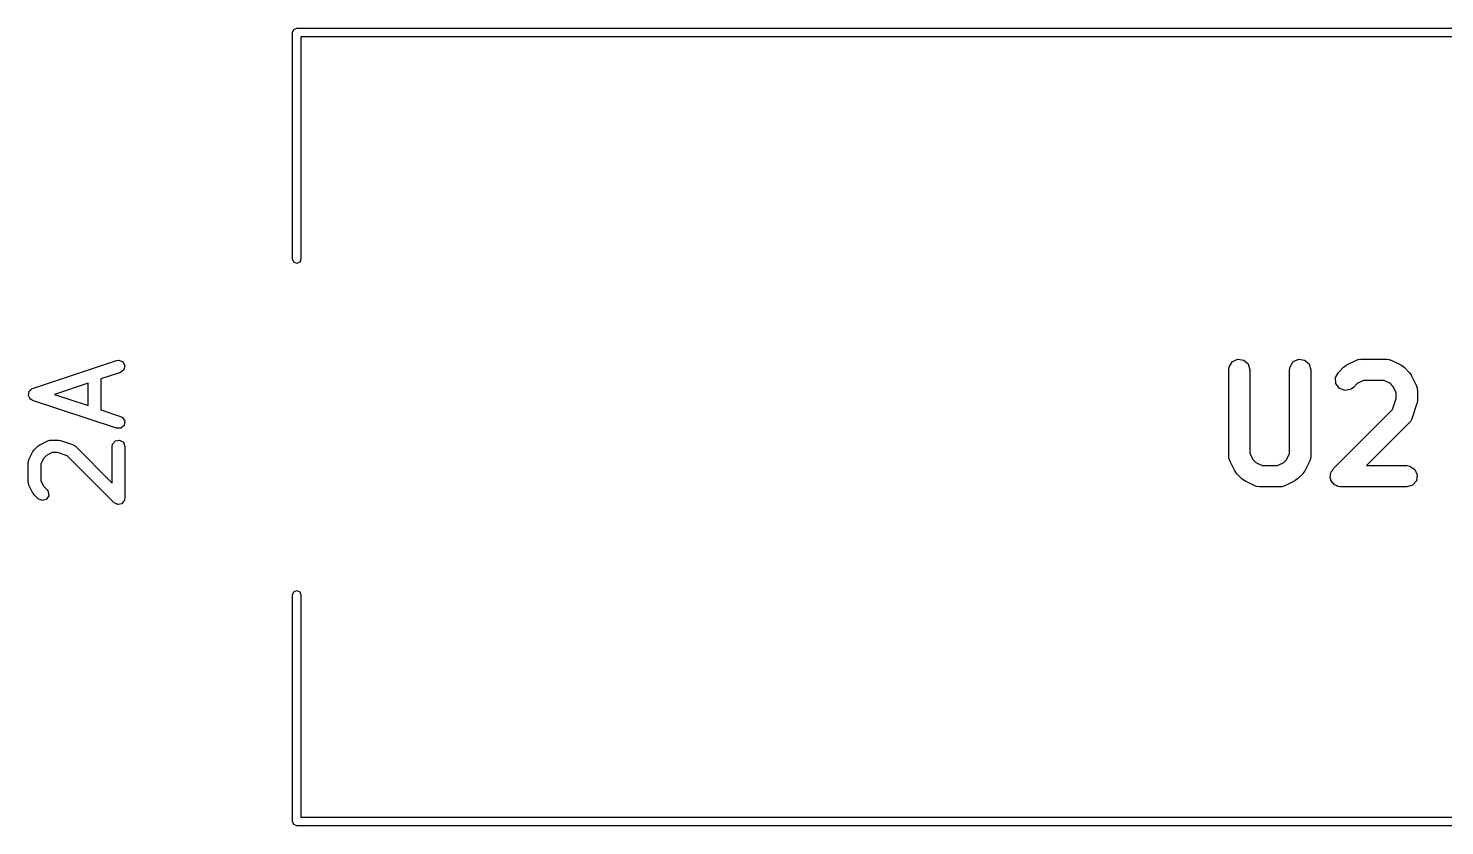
# Model space of a CAD drawing. Extents: x 85.1 to 152.3, y -110.2 to -37.
# Drawn here: x 85.67 to 102.55, y -61.8 to -52.3 of the extents above; entities that cross this region are included whole.
import ezdxf

# ---------------------------------------------------------------- set-up
doc = ezdxf.new("R2010")
doc.units = 0
doc.layers.add('BLACK', color=7, linetype='CONTINUOUS')

msp = doc.modelspace()

# ---------------------------------------------------------------- linework, layer by layer
at = {"layer": 'BLACK', "linetype": 'CONTINUOUS'}
for p, q in [((88.8196, -52.3484), (88.8342, -52.313)), ((88.8342, -52.313), (88.8696, -52.2984)), ((88.8696, -52.2984), (113.27, -52.2984)), ((88.8196, -55.0484), (88.8196, -52.3484)), ((113.22, -52.3984), (88.9196, -52.3984)), ((88.9196, -52.3984), (88.9196, -55.0484)), ((88.8342, -55.0838), (88.8196, -55.0484)), ((88.8696, -55.0984), (88.8342, -55.0838)), ((88.905, -55.0838), (88.8696, -55.0984)), ((88.9196, -55.0484), (88.905, -55.0838)), ((85.7219, -56.5886), (86.7219, -56.2552)), ((86.7219, -56.2552), (86.7477, -56.2514)), ((86.7477, -56.2514), (86.7954, -56.2703)), ((86.8095, -56.3656), (86.7693, -56.3975)), ((86.7954, -56.2703), (86.8198, -56.3154)), ((86.8198, -56.3154), (86.8095, -56.3656)), ((99.975, -56.3659), (99.9801, -56.3301)), ((99.975, -57.394), (99.975, -56.3659)), ((99.9801, -56.3301), (100.019, -56.2699)), ((100.019, -56.2699), (100.084, -56.2402)), ((100.084, -56.2402), (100.155, -56.2504)), ((100.155, -56.2504), (100.209, -56.2973)), ((100.209, -56.2973), (100.229, -56.3659)), ((100.229, -56.3659), (100.229, -57.364)), ((100.701, -56.3659), (100.706, -56.3301)), ((100.701, -57.364), (100.701, -56.3659)), ((100.706, -56.3301), (100.745, -56.2699)), ((100.745, -56.2699), (100.81, -56.2402)), ((100.81, -56.2402), (100.88, -56.2504)), ((100.88, -56.2504), (100.935, -56.2973)), ((100.935, -56.2973), (100.955, -56.3659)), ((100.955, -56.3659), (100.955, -57.394)), ((101.282, -56.3971), (101.343, -56.3366)), ((101.343, -56.3366), (101.372, -56.3149)), ((101.372, -56.3149), (101.374, -56.3144)), ((101.374, -56.3144), (101.376, -56.3128)), ((101.376, -56.3128), (101.497, -56.2523)), ((101.497, -56.2523), (101.531, -56.2409)), ((101.531, -56.2409), (101.542, -56.2422)), ((101.542, -56.2422), (101.553, -56.2389)), ((101.553, -56.2389), (101.856, -56.2389)), ((101.856, -56.2389), (101.892, -56.2441)), ((101.892, -56.2441), (101.901, -56.2503)), ((101.901, -56.2503), (101.913, -56.2523)), ((101.913, -56.2523), (102.034, -56.3128)), ((102.034, -56.3128), (102.063, -56.3334)), ((102.063, -56.3334), (102.064, -56.3355)), ((102.064, -56.3355), (102.067, -56.3366)), ((102.067, -56.3366), (102.127, -56.3971)), ((86.3849, -56.5257), (85.9828, -56.6597)), ((86.3849, -56.7937), (86.3849, -56.5257)), ((86.7693, -56.3975), (86.5349, -56.4757)), ((86.5349, -56.4757), (86.5349, -56.8437)), ((101.248, -56.4599), (101.282, -56.3971)), ((101.253, -56.5313), (101.248, -56.4599)), ((101.296, -56.5885), (101.253, -56.5313)), ((101.508, -56.5308), (101.462, -56.5767)), ((101.583, -56.4929), (101.508, -56.5308)), ((101.826, -56.4929), (101.583, -56.4929)), ((101.902, -56.5308), (101.826, -56.4929)), ((101.933, -56.5621), (101.902, -56.5308)), ((102.127, -56.3971), (102.149, -56.426)), ((102.149, -56.426), (102.149, -56.4283)), ((102.149, -56.4283), (102.151, -56.4301)), ((102.151, -56.4301), (102.211, -56.551)), ((85.6714, -56.6707), (85.6762, -56.6475)), ((85.6725, -56.6726), (85.6714, -56.6707)), ((85.6721, -56.6747), (85.6725, -56.6726)), ((85.6846, -56.695), (85.6721, -56.6747)), ((85.6762, -56.6475), (85.6797, -56.624)), ((85.6797, -56.624), (85.6813, -56.6226)), ((85.6813, -56.6226), (85.6817, -56.6204)), ((85.6817, -56.6204), (85.7003, -56.6057)), ((85.6959, -56.7158), (85.6846, -56.695)), ((85.7003, -56.6057), (85.7181, -56.59)), ((85.7181, -56.59), (85.7202, -56.5899)), ((85.7202, -56.5899), (85.7219, -56.5886)), ((85.9828, -56.6597), (86.3849, -56.7937)), ((101.363, -56.6136), (101.296, -56.5885)), ((101.433, -56.5983), (101.363, -56.6136)), ((101.462, -56.5767), (101.433, -56.5983)), ((101.926, -56.8416), (101.971, -56.7082)), ((101.971, -56.6378), (101.933, -56.5621)), ((101.971, -56.7082), (101.971, -56.6378)), ((102.211, -56.551), (102.223, -56.5853)), ((102.223, -56.5853), (102.221, -56.5968)), ((102.221, -56.5968), (102.225, -56.6078)), ((102.225, -56.6078), (102.225, -56.7288)), ((85.6979, -56.7166), (85.6959, -56.7158)), ((85.699, -56.7185), (85.6979, -56.7166)), ((85.7219, -56.7309), (85.699, -56.7185)), ((86.7219, -57.0642), (85.7219, -56.7309)), ((86.5349, -56.8437), (86.7693, -56.9219)), ((101.222, -57.5461), (101.926, -56.8416)), ((102.218, -56.7689), (102.158, -56.9504)), ((102.22, -56.7646), (102.218, -56.7666)), ((102.218, -56.7666), (102.218, -56.7689)), ((102.225, -56.7288), (102.22, -56.7646)), ((86.7693, -56.9219), (86.7922, -56.9343)), ((86.8116, -57.0288), (86.7732, -57.0628)), ((86.7922, -56.9343), (86.8191, -56.978)), ((86.8191, -56.978), (86.8116, -57.0288)), ((102.127, -57), (101.618, -57.5089)), ((102.133, -56.9899), (102.127, -57)), ((102.142, -56.9827), (102.133, -56.9899)), ((102.158, -56.9504), (102.142, -56.9827)), ((85.8073, -57.2593), (85.9026, -57.2117)), ((85.9026, -57.2117), (85.9275, -57.2042)), ((85.9275, -57.2042), (85.9319, -57.2053)), ((85.9319, -57.2053), (85.9361, -57.2038)), ((85.9361, -57.2038), (86.0313, -57.2038)), ((86.0313, -57.2038), (86.0534, -57.2076)), ((86.0534, -57.2076), (86.055, -57.2076)), ((86.055, -57.2076), (86.1979, -57.2552)), ((86.6751, -57.2531), (86.7081, -57.2138)), ((86.7081, -57.2138), (86.7586, -57.2049)), ((86.7732, -57.0628), (86.7219, -57.0642)), ((86.7586, -57.2049), (86.8031, -57.2305)), ((85.6785, -57.4357), (85.7262, -57.3405)), ((85.7262, -57.3405), (85.7395, -57.3224)), ((85.7395, -57.3224), (85.7402, -57.321)), ((85.7402, -57.321), (85.7878, -57.2733)), ((85.7878, -57.2733), (85.8062, -57.2605)), ((85.8062, -57.2605), (85.8073, -57.2593)), ((85.9538, -57.3538), (85.8853, -57.388)), ((86.0192, -57.3538), (85.9538, -57.3538)), ((86.1337, -57.3919), (86.0192, -57.3538)), ((86.1979, -57.2552), (86.2208, -57.2676)), ((86.2208, -57.2676), (86.2232, -57.2714)), ((86.2232, -57.2714), (86.2272, -57.2733)), ((86.2272, -57.2733), (86.6706, -57.7167)), ((86.6706, -57.2788), (86.6751, -57.2531)), ((86.6706, -57.7167), (86.6706, -57.2788)), ((86.8031, -57.2305), (86.8206, -57.2788)), ((86.8206, -57.2788), (86.8206, -57.8978)), ((100.229, -57.364), (100.267, -57.4397)), ((100.663, -57.4397), (100.701, -57.364)), ((85.6706, -57.4692), (85.6751, -57.4436)), ((85.6706, -57.7073), (85.6706, -57.4692)), ((85.6751, -57.4436), (85.678, -57.4401)), ((85.678, -57.4401), (85.6785, -57.4357)), ((85.8549, -57.4184), (85.8206, -57.4869)), ((85.8206, -57.4869), (85.8206, -57.6896)), ((85.8853, -57.388), (85.8549, -57.4184)), ((86.6926, -57.9508), (86.1337, -57.3919)), ((99.9782, -57.4051), (99.975, -57.394)), ((99.977, -57.4165), (99.9782, -57.4051)), ((99.9884, -57.4508), (99.977, -57.4165)), ((100.049, -57.5718), (99.9884, -57.4508)), ((100.267, -57.4397), (100.298, -57.4711)), ((100.298, -57.4711), (100.374, -57.5089)), ((100.374, -57.5089), (100.556, -57.5089)), ((100.556, -57.5089), (100.632, -57.4711)), ((100.632, -57.4711), (100.663, -57.4397)), ((100.941, -57.4508), (100.881, -57.5718)), ((100.943, -57.4395), (100.941, -57.4508)), ((100.95, -57.4298), (100.943, -57.4395)), ((100.955, -57.394), (100.95, -57.4298)), ((101.211, -57.566), (101.222, -57.5461)), ((101.618, -57.5089), (102.098, -57.5089)), ((102.098, -57.5089), (102.133, -57.5141)), ((102.133, -57.5141), (102.194, -57.5528)), ((102.194, -57.5528), (102.223, -57.6179)), ((85.6722, -57.7115), (85.6706, -57.7073)), ((85.6711, -57.7159), (85.6722, -57.7115)), ((85.6785, -57.7409), (85.6711, -57.7159)), ((85.8206, -57.6896), (85.8549, -57.7581)), ((100.05, -57.5735), (100.049, -57.5718)), ((100.051, -57.5758), (100.05, -57.5735)), ((100.073, -57.6048), (100.051, -57.5758)), ((100.133, -57.6653), (100.073, -57.6048)), ((100.135, -57.6664), (100.133, -57.6653)), ((100.136, -57.6684), (100.135, -57.6664)), ((100.166, -57.689), (100.136, -57.6684)), ((100.287, -57.7495), (100.166, -57.689)), ((100.764, -57.689), (100.643, -57.7495)), ((100.765, -57.6874), (100.764, -57.689)), ((100.768, -57.6869), (100.765, -57.6874)), ((100.797, -57.6653), (100.768, -57.6869)), ((100.857, -57.6048), (100.797, -57.6653)), ((100.858, -57.6027), (100.857, -57.6048)), ((100.86, -57.6015), (100.858, -57.6027)), ((100.881, -57.5718), (100.86, -57.6015)), ((101.186, -57.654), (101.189, -57.6316)), ((101.192, -57.6665), (101.186, -57.654)), ((101.187, -57.6089), (101.194, -57.5968)), ((101.189, -57.6316), (101.187, -57.6089)), ((101.193, -57.6803), (101.192, -57.6665)), ((101.206, -57.6985), (101.193, -57.6803)), ((101.194, -57.5968), (101.196, -57.5832)), ((101.196, -57.5832), (101.211, -57.566)), ((101.216, -57.7191), (101.206, -57.6985)), ((101.227, -57.7265), (101.216, -57.7191)), ((102.213, -57.6887), (102.166, -57.7428)), ((102.223, -57.6179), (102.213, -57.6887)), ((85.7262, -57.8361), (85.6785, -57.7409)), ((85.7273, -57.8372), (85.7262, -57.8361)), ((85.7402, -57.8556), (85.7273, -57.8372)), ((85.7878, -57.9032), (85.7402, -57.8556)), ((85.8549, -57.7581), (85.8939, -57.7972)), ((85.9133, -57.8696), (85.8839, -57.9116)), ((85.8939, -57.7972), (85.9088, -57.8185)), ((85.9088, -57.8185), (85.9133, -57.8696)), ((100.298, -57.7516), (100.287, -57.7495)), ((100.308, -57.7578), (100.298, -57.7516)), ((100.344, -57.7629), (100.308, -57.7578)), ((100.586, -57.7629), (100.344, -57.7629)), ((100.597, -57.7597), (100.586, -57.7629)), ((100.608, -57.7609), (100.597, -57.7597)), ((100.643, -57.7495), (100.608, -57.7609)), ((101.235, -57.7376), (101.227, -57.7265)), ((101.257, -57.7455), (101.235, -57.7376)), ((101.276, -57.7578), (101.257, -57.7455)), ((101.298, -57.761), (101.276, -57.7578)), ((101.302, -57.7626), (101.298, -57.761)), ((101.305, -57.762), (101.302, -57.7626)), ((101.312, -57.7629), (101.305, -57.762)), ((102.098, -57.7629), (101.312, -57.7629)), ((102.166, -57.7428), (102.098, -57.7629)), ((85.8343, -57.9249), (85.7878, -57.9032)), ((85.8839, -57.9116), (85.8343, -57.9249)), ((86.713, -57.9604), (86.6926, -57.9508)), ((86.7326, -57.9717), (86.713, -57.9604)), ((86.736, -57.9711), (86.7326, -57.9717)), ((86.7391, -57.9725), (86.736, -57.9711)), ((86.7609, -57.9667), (86.7391, -57.9725)), ((86.7831, -57.9628), (86.7609, -57.9667)), ((86.7853, -57.9601), (86.7831, -57.9628)), ((86.7886, -57.9592), (86.7853, -57.9601)), ((86.8016, -57.9407), (86.7886, -57.9592)), ((86.8161, -57.9235), (86.8016, -57.9407)), ((86.8169, -57.9189), (86.8161, -57.9235)), ((86.8181, -57.9172), (86.8169, -57.9189)), ((86.8206, -57.8978), (86.8178, -57.9139)), ((86.8178, -57.9139), (86.8181, -57.9172)), ((88.8196, -59.0484), (88.8342, -59.013)), ((88.8196, -61.7484), (88.8196, -59.0484)), ((88.8342, -59.013), (88.8696, -58.9984)), ((88.8696, -58.9984), (88.905, -59.013)), ((88.905, -59.013), (88.9196, -59.0484)), ((88.9196, -59.0484), (88.9196, -61.6984)), ((88.8342, -61.7838), (88.8196, -61.7484)), ((88.9196, -61.6984), (113.22, -61.6984)), ((88.8696, -61.7984), (88.8342, -61.7838)), ((113.27, -61.7984), (88.8696, -61.7984))]:
    msp.add_line(p, q, dxfattribs=at)

doc.saveas('drawing.dxf')
